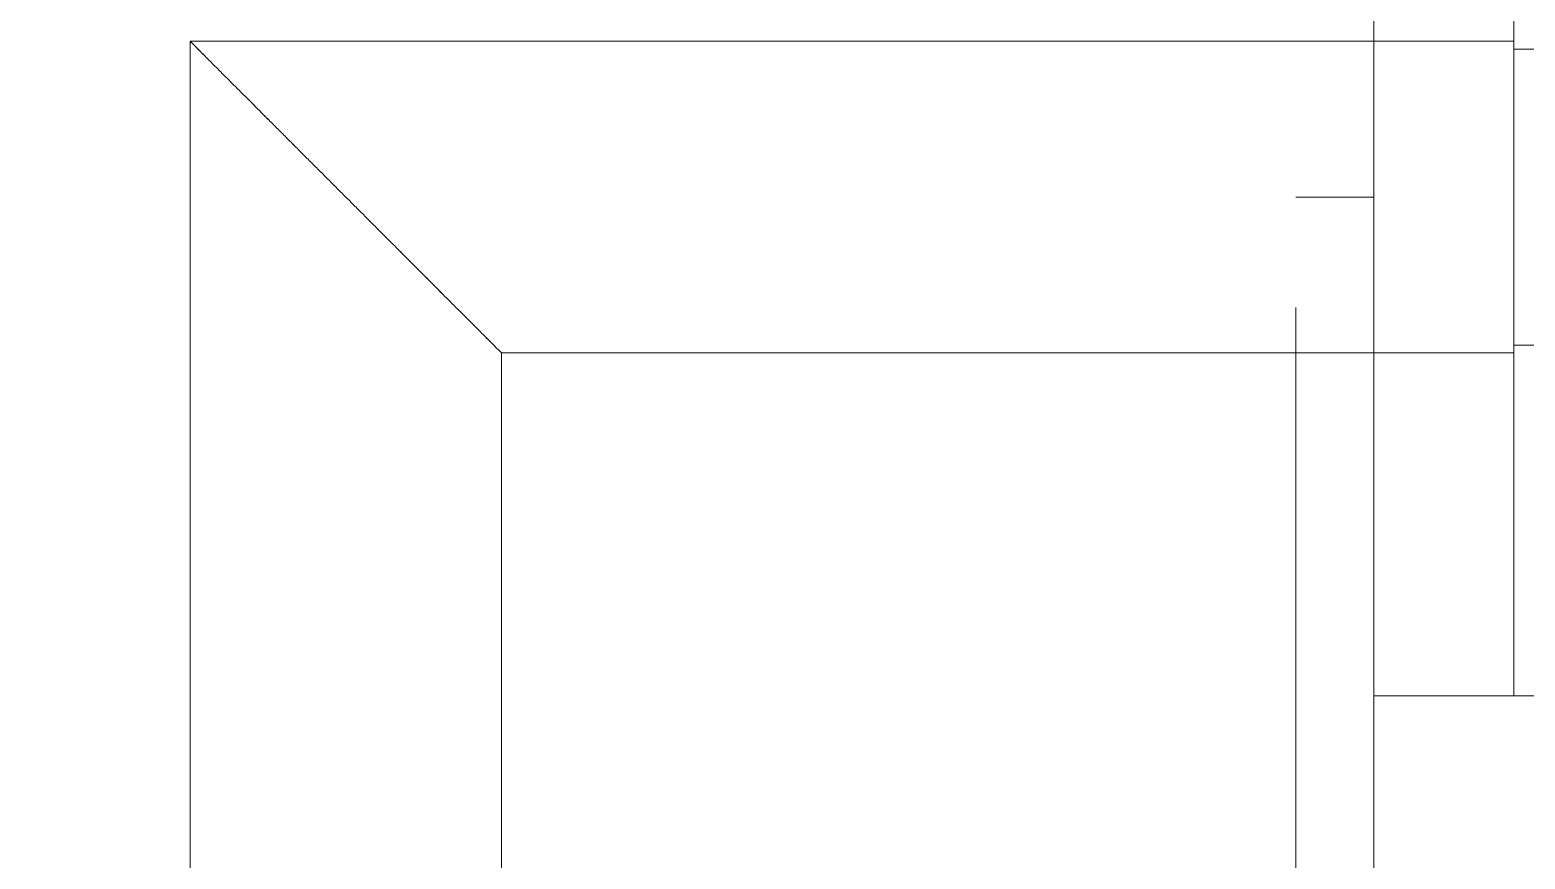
# Model space of a CAD drawing. Header units: millimetres. Extents: x -57519 to 497916, y -349472 to 446842.
# Drawn here: x 336053.4 to 336149.5, y 28667 to 28720.2 of the extents above; entities that cross this region are included whole.
import ezdxf

# ---------------------------------------------------------------- set-up
doc = ezdxf.new("R2010")
doc.units = ezdxf.units.MM
doc.layers.add('A-DETL-GENF', color=92, linetype='Continuous', lineweight=5)
doc.layers.add('Q-CASE', color=31, linetype='Continuous', lineweight=5)

# ---------------------------------------------------------------- blocks, each defined once
blk = doc.blocks.new('DLN_Cat Ladder - 750x750x4500 _WDD_-9656512-SITE COVERAGE')
at = {"layer": 'Q-CASE'}
for p, q in [((-189.3, -699), (-189.3, -710.195)), ((-189.3, -724), (-189.3, -699)), ((-180.3, -699), (-180.3, -711.941)), ((-265.3, -707), (-265.3, -802)), ((-180.3, -707), (-265.3, -707)), ((-265.3, -707), (-265.3, -802)), ((-180.3, -707), (-265.3, -707)), ((-265.3, -707), (-265.3, -802)), ((-180.3, -707), (-265.3, -707)), ((-265.3, -707), (-265.3, -802)), ((-180.3, -707), (-265.3, -707)), ((-265.3, -707), (-265.3, -802)), ((-180.3, -707), (-265.3, -707)), ((-265.3, -707), (-265.3, -802)), ((-180.3, -707), (-265.3, -707)), ((-265.3, -707), (-265.3, -802)), ((-180.3, -707), (-265.3, -707)), ((-265.3, -707), (-265.3, -802)), ((-180.3, -707), (-265.3, -707)), ((-265.3, -707), (-265.3, -802)), ((-180.3, -707), (-265.3, -707)), ((-265.3, -707), (-265.3, -802)), ((-180.3, -707), (-265.3, -707)), ((-180.3, -707.341), (-180.3, -707)), ((-180.3, -707), (-180.3, -707.341)), ((-180.3, -707.341), (-180.3, -707)), ((-180.3, -707), (-180.3, -707.341)), ((-180.3, -707.341), (-180.3, -707)), ((-180.3, -707), (-180.3, -707.341)), ((-180.3, -707.341), (-180.3, -707)), ((-180.3, -707), (-180.3, -707.341)), ((-180.3, -707.341), (-180.3, -707)), ((-180.3, -707), (-180.3, -707.341)), ((-180.3, -707.341), (-180.3, -707)), ((-180.3, -707), (-180.3, -707.341)), ((-180.3, -707.341), (-180.3, -707)), ((-180.3, -707), (-180.3, -707.341)), ((-180.3, -707.341), (-180.3, -707)), ((-180.3, -707), (-180.3, -707.341)), ((-180.3, -707.341), (-180.3, -707)), ((-180.3, -707), (-180.3, -707.341)), ((-180.3, -707.341), (-180.3, -707)), ((-180.3, -707), (-180.3, -727)), ((-180.3, -708.34), (-180.3, -707.341)), ((-180.3, -707.341), (-180.3, -708.34)), ((-180.3, -708.34), (-180.3, -707.341)), ((-180.3, -707.341), (-180.3, -708.34)), ((-180.3, -708.34), (-180.3, -707.341)), ((-180.3, -707.341), (-180.3, -708.34)), ((-180.3, -708.34), (-180.3, -707.341)), ((-180.3, -707.341), (-180.3, -708.34)), ((-180.3, -708.34), (-180.3, -707.341)), ((-180.3, -707.341), (-180.3, -708.34)), ((-180.3, -708.34), (-180.3, -707.341)), ((-180.3, -707.341), (-180.3, -708.34)), ((-180.3, -708.34), (-180.3, -707.341)), ((-180.3, -707.341), (-180.3, -708.34)), ((-180.3, -708.34), (-180.3, -707.341)), ((-180.3, -707.341), (-180.3, -708.34)), ((-180.3, -708.34), (-180.3, -707.341)), ((-180.3, -707.341), (-180.3, -708.34)), ((-180.3, -708.34), (-180.3, -707.341)), ((-180.3, -710.282), (-180.3, -707.5)), ((-180.3, -707.5), (-180.3, -707.824)), ((-180.3, -707.824), (-180.3, -707.5)), ((-180.3, -707.5), (-180.3, -707.824)), ((-180.3, -707.824), (-180.3, -707.5)), ((-180.3, -707.5), (-180.3, -707.824)), ((-180.3, -707.824), (-180.3, -707.5)), ((-180.3, -707.5), (-180.3, -708.773)), ((-180.3, -707.824), (-180.3, -707.5)), ((-180.3, -707.5), (-180.3, -708.773)), ((-180.3, -708.773), (-180.3, -707.5)), ((-180.3, -707.5), (-180.3, -707.824)), ((-180.3, -707.824), (-180.3, -707.5)), ((-180.3, -707.5), (-180.3, -707.824)), ((-180.3, -707.824), (-180.3, -707.5)), ((-180.3, -707.5), (-180.3, -707.824)), ((-180.3, -707.824), (-180.3, -707.5)), ((-180.3, -707.5), (-180.3, -707.824)), ((269.7, -707.5), (-180.3, -707.5)), ((-180.3, -710.282), (-180.3, -707.5)), ((-180.3, -707.5), (-180.3, -708.773)), ((-180.3, -710.282), (-180.3, -707.5)), ((-180.3, -707.5), (-180.3, -707.824)), ((-180.3, -707.824), (-180.3, -708.773)), ((-180.3, -710.282), (-180.3, -707.824)), ((-180.3, -707.824), (-180.3, -708.773)), ((-180.3, -708.773), (-180.3, -707.824)), ((-180.3, -707.824), (-180.3, -708.773)), ((-180.3, -708.773), (-180.3, -707.824)), ((-180.3, -708.773), (-180.3, -707.824)), ((-180.3, -707.824), (-180.3, -710.282)), ((-180.3, -710.282), (-180.3, -707.824)), ((-180.3, -707.824), (-180.3, -708.773)), ((-180.3, -708.773), (-180.3, -707.824)), ((-180.3, -707.824), (-180.3, -710.282)), ((-180.3, -708.773), (-180.3, -707.824)), ((-180.3, -707.824), (-180.3, -708.773)), ((-180.3, -707.824), (-180.3, -708.773)), ((-180.3, -709.929), (-180.3, -708.34)), ((-180.3, -708.34), (-180.3, -709.929)), ((-180.3, -709.929), (-180.3, -708.34)), ((-180.3, -708.34), (-180.3, -709.929)), ((-180.3, -709.929), (-180.3, -708.34)), ((-180.3, -708.34), (-180.3, -709.929)), ((-180.3, -709.929), (-180.3, -708.34)), ((-180.3, -708.34), (-180.3, -709.929)), ((-180.3, -709.929), (-180.3, -708.34)), ((-180.3, -708.34), (-180.3, -709.929)), ((-180.3, -709.929), (-180.3, -708.34)), ((-180.3, -708.34), (-180.3, -709.929)), ((-180.3, -709.929), (-180.3, -708.34)), ((-180.3, -708.34), (-180.3, -709.929)), ((-180.3, -709.929), (-180.3, -708.34)), ((-180.3, -708.34), (-180.3, -709.929)), ((-180.3, -709.929), (-180.3, -708.34)), ((-180.3, -708.34), (-180.3, -709.929)), ((-180.3, -709.929), (-180.3, -708.34)), ((-180.3, -708.773), (-180.3, -710.282)), ((-180.3, -708.773), (-180.3, -710.282)), ((-180.3, -710.282), (-180.3, -708.773)), ((-180.3, -708.773), (-180.3, -710.282)), ((-180.3, -710.282), (-180.3, -708.773)), ((-180.3, -708.773), (-180.3, -710.282)), ((-180.3, -710.282), (-180.3, -708.773)), ((-180.3, -708.773), (-180.3, -710.282)), ((-180.3, -710.282), (-180.3, -708.773)), ((-180.3, -708.773), (-180.3, -710.282)), ((-180.3, -710.282), (-180.3, -708.773)), ((-180.3, -710.282), (-180.3, -708.773)), ((-180.3, -708.773), (-180.3, -710.282)), ((-180.3, -708.773), (-180.3, -710.282)), ((-180.3, -708.773), (-180.3, -710.282)), ((-180.3, -714.412), (-180.3, -709.929)), ((-180.3, -709.929), (-180.3, -714.412)), ((-180.3, -712), (-180.3, -709.929)), ((-180.3, -709.929), (-180.3, -712)), ((-180.3, -719.588), (-180.3, -709.929)), ((-180.3, -709.929), (-180.3, -712)), ((-180.3, -712), (-180.3, -709.929)), ((-180.3, -709.929), (-180.3, -712)), ((-180.3, -717), (-180.3, -709.929)), ((-180.3, -709.929), (-180.3, -712)), ((-180.3, -712), (-180.3, -709.929)), ((-180.3, -709.929), (-180.3, -712)), ((-180.3, -722), (-180.3, -709.929)), ((-180.3, -709.929), (-180.3, -712)), ((-180.3, -714.412), (-180.3, -709.929)), ((-180.3, -709.929), (-180.3, -717)), ((-180.3, -712), (-180.3, -709.929)), ((-180.3, -709.929), (-180.3, -719.588)), ((-180.3, -712), (-180.3, -709.929)), ((-180.3, -712.25), (-180.3, -710.282)), ((-180.3, -710.282), (-180.3, -712.25)), ((-180.3, -717), (-180.3, -710.282)), ((-180.3, -710.282), (-180.3, -714.541)), ((-180.3, -712.25), (-180.3, -710.282)), ((-180.3, -710.282), (-180.3, -712.25)), ((-180.3, -712.25), (-180.3, -710.282)), ((-180.3, -710.282), (-180.3, -723.718)), ((-180.3, -712.25), (-180.3, -710.282)), ((-180.3, -710.282), (-180.3, -712.25)), ((-180.3, -719.459), (-180.3, -710.282)), ((-180.3, -710.282), (-180.3, -712.25)), ((-180.3, -721.75), (-180.3, -710.282)), ((-180.3, -710.282), (-180.3, -712.25)), ((-180.3, -712.25), (-180.3, -710.282)), ((-180.3, -710.282), (-180.3, -719.459)), ((-180.3, -712.25), (-180.3, -710.282)), ((-180.3, -710.282), (-180.3, -714.541)), ((-180.3, -723.718), (-180.3, -710.282)), ((-180.3, -710.282), (-180.3, -712.25)), ((-180.3, -714.541), (-180.3, -710.282)), ((-180.3, -710.282), (-180.3, -723.718)), ((-180.3, -711.941), (-180.3, -724)), ((-180.3, -722), (-180.3, -712)), ((-180.3, -712), (-180.3, -714.412)), ((-180.3, -712), (-180.3, -717)), ((-180.3, -714.412), (-180.3, -712)), ((-180.3, -712), (-180.3, -717)), ((-180.3, -712), (-180.3, -714.412)), ((-180.3, -714.412), (-180.3, -712)), ((-180.3, -712), (-180.3, -717)), ((-180.3, -712), (-180.3, -714.412)), ((-180.3, -714.412), (-180.3, -712)), ((-180.3, -724.071), (-180.3, -712)), ((-180.3, -723.718), (-180.3, -712.25)), ((-180.3, -712.25), (-180.3, -714.541)), ((-180.3, -714.541), (-180.3, -712.25)), ((-180.3, -712.25), (-180.3, -717)), ((-180.3, -721.75), (-180.3, -712.25)), ((-180.3, -714.541), (-180.3, -712.25)), ((-180.3, -712.25), (-180.3, -714.541)), ((-180.3, -712.25), (-180.3, -714.541)), ((-180.3, -712.25), (-180.3, -714.541)), ((-180.3, -714.541), (-180.3, -712.25)), ((-180.3, -714.541), (-180.3, -712.25)), ((-180.3, -712.25), (-180.3, -717)), ((-180.3, -717), (-180.3, -714.412)), ((-180.3, -714.412), (-180.3, -717)), ((-180.3, -714.412), (-180.3, -717)), ((-180.3, -717), (-180.3, -714.412)), ((-180.3, -714.412), (-180.3, -717)), ((-180.3, -724.071), (-180.3, -714.412)), ((-180.3, -714.412), (-180.3, -722)), ((-180.3, -717), (-180.3, -714.412)), ((-180.3, -717), (-180.3, -714.412)), ((-180.3, -714.541), (-180.3, -719.459)), ((-180.3, -714.541), (-180.3, -721.75)), ((-180.3, -719.459), (-180.3, -714.541)), ((-180.3, -717), (-180.3, -714.541)), ((-180.3, -714.541), (-180.3, -723.718)), ((-180.3, -714.541), (-180.3, -717)), ((-180.3, -714.541), (-180.3, -719.459)), ((-180.3, -717), (-180.3, -714.541)), ((-180.3, -717), (-180.3, -714.541)), ((-180.3, -714.541), (-180.3, -717)), ((-180.3, -717), (-180.3, -714.541)), ((-194.3, -717), (-189.3, -717)), ((-189.3, -717), (-194.3, -717)), ((-194.3, -717), (-189.3, -717)), ((-189.3, -717), (-194.3, -717)), ((-180.3, -719.459), (-180.3, -717)), ((-180.3, -717), (-180.3, -721.75)), ((-180.3, -723.718), (-180.3, -717)), ((-180.3, -717), (-180.3, -721.75)), ((-180.3, -723.718), (-180.3, -717)), ((-180.3, -719.459), (-180.3, -717)), ((-180.3, -717), (-180.3, -723.718)), ((-180.3, -717), (-180.3, -719.459)), ((-180.3, -719.459), (-180.3, -717)), ((-180.3, -719.588), (-180.3, -717)), ((-180.3, -717), (-180.3, -719.588)), ((-180.3, -717), (-180.3, -719.588)), ((-180.3, -717), (-180.3, -719.588)), ((-180.3, -719.588), (-180.3, -717)), ((-180.3, -717), (-180.3, -719.588)), ((-180.3, -719.588), (-180.3, -717)), ((-180.3, -717), (-180.3, -719.588)), ((-180.3, -717), (-180.3, -719.588)), ((-180.3, -719.588), (-180.3, -717)), ((-180.3, -717), (-180.3, -722)), ((-180.3, -719.588), (-180.3, -717)), ((-180.3, -719.459), (-180.3, -721.75)), ((-180.3, -721.75), (-180.3, -719.459)), ((-180.3, -721.75), (-180.3, -719.459)), ((-180.3, -723.718), (-180.3, -719.459)), ((-180.3, -719.459), (-180.3, -723.718)), ((-180.3, -719.459), (-180.3, -723.718)), ((-180.3, -721.75), (-180.3, -719.459)), ((-180.3, -719.459), (-180.3, -721.75)), ((-180.3, -721.75), (-180.3, -719.459)), ((-180.3, -722), (-180.3, -719.588)), ((-180.3, -719.588), (-180.3, -722)), ((-180.3, -719.588), (-180.3, -722)), ((-180.3, -722), (-180.3, -719.588)), ((-180.3, -719.588), (-180.3, -722)), ((-180.3, -722), (-180.3, -719.588)), ((-180.3, -719.588), (-180.3, -722)), ((-180.3, -724.071), (-180.3, -719.588)), ((-180.3, -719.588), (-180.3, -722)), ((-180.3, -719.588), (-180.3, -722)), ((-180.3, -722), (-180.3, -719.588)), ((-180.3, -722), (-180.3, -719.588)), ((-180.3, -719.588), (-180.3, -724.071)), ((-180.3, -721.75), (-180.3, -723.718)), ((-180.3, -723.718), (-180.3, -721.75)), ((-180.3, -721.75), (-180.3, -723.718)), ((-180.3, -723.718), (-180.3, -721.75)), ((-180.3, -721.75), (-180.3, -723.718)), ((-180.3, -723.718), (-180.3, -721.75)), ((-180.3, -721.75), (-180.3, -723.718)), ((-180.3, -723.718), (-180.3, -721.75)), ((-180.3, -723.718), (-180.3, -721.75)), ((-180.3, -721.75), (-180.3, -723.718)), ((-180.3, -723.718), (-180.3, -721.75)), ((-180.3, -724.071), (-180.3, -722)), ((-180.3, -722), (-180.3, -724.071)), ((-180.3, -724.071), (-180.3, -722)), ((-180.3, -722), (-180.3, -724.071)), ((-180.3, -724.071), (-180.3, -722)), ((-180.3, -722), (-180.3, -724.071)), ((-180.3, -724.071), (-180.3, -722)), ((-180.3, -722), (-180.3, -724.071)), ((-180.3, -722), (-180.3, -724.071)), ((-180.3, -722), (-180.3, -724.071)), ((-180.3, -724.071), (-180.3, -722)), ((-180.3, -722), (-180.3, -724.071)), ((-180.3, -724.071), (-180.3, -722)), ((-180.3, -722), (-180.3, -724.071)), ((-180.3, -724.071), (-180.3, -722)), ((-180.3, -725.227), (-180.3, -723.718)), ((-180.3, -723.718), (-180.3, -725.227)), ((-180.3, -725.227), (-180.3, -723.718)), ((-180.3, -723.718), (-180.3, -725.227)), ((-180.3, -725.227), (-180.3, -723.718)), ((-180.3, -723.718), (-180.3, -725.227)), ((-180.3, -725.227), (-180.3, -723.718)), ((-180.3, -723.718), (-180.3, -726.5)), ((-180.3, -725.227), (-180.3, -723.718)), ((-180.3, -723.718), (-180.3, -725.227)), ((-180.3, -726.5), (-180.3, -723.718)), ((-180.3, -723.718), (-180.3, -726.5)), ((-180.3, -726.5), (-180.3, -723.718)), ((-180.3, -723.718), (-180.3, -725.227)), ((-180.3, -725.227), (-180.3, -723.718)), ((-180.3, -723.718), (-180.3, -725.227)), ((-180.3, -725.227), (-180.3, -723.718)), ((-180.3, -723.718), (-180.3, -725.227)), ((-180.3, -726.5), (-180.3, -723.718)), ((-180.3, -723.718), (-180.3, -725.227)), ((-180.3, -726.176), (-180.3, -723.718)), ((-180.3, -723.718), (-180.3, -725.227)), ((-194.3, -767), (-194.3, -724.071)), ((-194.3, -724.071), (-194.3, -767)), ((-194.3, -767), (-194.3, -724.071)), ((-194.3, -724.071), (-194.3, -767)), ((-189.3, -742.294), (-189.3, -724)), ((-189.3, -724.071), (-189.3, -767)), ((-189.3, -724.071), (-189.3, -767)), ((-189.3, -724.071), (-189.3, -767)), ((-189.3, -724.071), (-189.3, -767)), ((-189.3, -724.078), (-189.3, -742.294)), ((-180.3, -724), (-180.3, -742.294)), ((-180.3, -725.66), (-180.3, -724.071)), ((-180.3, -724.071), (-180.3, -725.66)), ((-180.3, -725.66), (-180.3, -724.071)), ((-180.3, -724.071), (-180.3, -725.66)), ((-180.3, -725.66), (-180.3, -724.071)), ((-180.3, -724.071), (-180.3, -725.66)), ((-180.3, -725.66), (-180.3, -724.071)), ((-180.3, -724.071), (-180.3, -725.66)), ((-180.3, -725.66), (-180.3, -724.071)), ((-180.3, -724.071), (-180.3, -725.66)), ((-180.3, -725.66), (-180.3, -724.071)), ((-180.3, -724.071), (-180.3, -725.66)), ((-180.3, -725.66), (-180.3, -724.071)), ((-180.3, -724.071), (-180.3, -725.66)), ((-180.3, -725.66), (-180.3, -724.071)), ((-180.3, -724.071), (-180.3, -725.66)), ((-180.3, -725.66), (-180.3, -724.071)), ((-180.3, -724.071), (-180.3, -725.66)), ((-180.3, -725.66), (-180.3, -724.071)), ((-180.3, -726.5), (-180.3, -725.227)), ((-180.3, -725.227), (-180.3, -726.5)), ((-180.3, -726.176), (-180.3, -725.227)), ((-180.3, -725.227), (-180.3, -726.176)), ((-180.3, -726.176), (-180.3, -725.227)), ((-180.3, -725.227), (-180.3, -726.5)), ((-180.3, -726.176), (-180.3, -725.227)), ((-180.3, -726.176), (-180.3, -725.227)), ((-180.3, -725.227), (-180.3, -726.5)), ((-180.3, -725.227), (-180.3, -726.176)), ((-180.3, -726.176), (-180.3, -725.227)), ((-180.3, -725.227), (-180.3, -726.5)), ((-180.3, -726.176), (-180.3, -725.227)), ((-180.3, -725.227), (-180.3, -726.176)), ((-180.3, -725.227), (-180.3, -726.5)), ((-180.3, -725.227), (-180.3, -726.5)), ((-180.3, -725.227), (-180.3, -749)), ((-180.3, -725.227), (-180.3, -749)), ((-180.3, -749), (-180.3, -725.227)), ((-180.3, -725.331), (-180.3, -734.355)), ((-180.3, -742.294), (-180.3, -725.331)), ((-180.3, -726.659), (-180.3, -725.66)), ((-180.3, -725.66), (-180.3, -726.659)), ((-180.3, -726.659), (-180.3, -725.66)), ((-180.3, -725.66), (-180.3, -726.659)), ((-180.3, -726.659), (-180.3, -725.66)), ((-180.3, -725.66), (-180.3, -726.659)), ((-180.3, -726.659), (-180.3, -725.66)), ((-180.3, -725.66), (-180.3, -726.659)), ((-180.3, -726.659), (-180.3, -725.66)), ((-180.3, -725.66), (-180.3, -726.659)), ((-180.3, -726.659), (-180.3, -725.66)), ((-180.3, -725.66), (-180.3, -726.659)), ((-180.3, -726.659), (-180.3, -725.66)), ((-180.3, -725.66), (-180.3, -726.659)), ((-180.3, -726.659), (-180.3, -725.66)), ((-180.3, -725.66), (-180.3, -726.659)), ((-180.3, -726.659), (-180.3, -725.66)), ((-180.3, -725.66), (-180.3, -726.659)), ((-180.3, -726.659), (-180.3, -725.66)), ((-180.3, -726.5), (-180.3, -726.176)), ((-180.3, -726.176), (-180.3, -726.5)), ((-180.3, -726.5), (-180.3, -726.176)), ((-180.3, -726.5), (-180.3, -726.176)), ((-180.3, -726.5), (-180.3, -726.176)), ((-180.3, -726.176), (-180.3, -726.5)), ((-180.3, -726.5), (-180.3, -726.176)), ((-180.3, -726.5), (-180.3, -726.176)), ((-180.3, -726.176), (-180.3, -726.5)), ((-180.3, -726.5), (-180.3, -726.176)), ((-180.3, -726.5), (269.7, -726.5)), ((-180.3, -727), (-180.3, -726.659)), ((-180.3, -726.659), (-180.3, -727)), ((-180.3, -727), (-180.3, -726.659)), ((-180.3, -726.659), (-180.3, -727)), ((-180.3, -727), (-180.3, -726.659)), ((-180.3, -726.659), (-180.3, -727)), ((-180.3, -727), (-180.3, -726.659)), ((-180.3, -726.659), (-180.3, -727)), ((-180.3, -727), (-180.3, -726.659)), ((-180.3, -726.659), (-180.3, -727)), ((-180.3, -727), (-180.3, -726.659)), ((-180.3, -726.659), (-180.3, -727)), ((-180.3, -727), (-180.3, -726.659)), ((-180.3, -726.659), (-180.3, -727)), ((-180.3, -727), (-180.3, -726.659)), ((-180.3, -726.659), (-180.3, -727)), ((-180.3, -727), (-180.3, -726.659)), ((-180.3, -726.659), (-180.3, -727)), ((-180.3, -727), (-180.3, -726.659)), ((-245.3, -802), (-245.3, -727)), ((-245.3, -727), (-180.3, -727)), ((-245.3, -802), (-245.3, -727)), ((-245.3, -727), (-180.3, -727)), ((-245.3, -802), (-245.3, -727)), ((-245.3, -727), (-180.3, -727)), ((-245.3, -802), (-245.3, -727)), ((-245.3, -727), (-180.3, -727)), ((-245.3, -802), (-245.3, -727)), ((-245.3, -727), (-180.3, -727)), ((-245.3, -802), (-245.3, -727)), ((-245.3, -727), (-180.3, -727)), ((-245.3, -802), (-245.3, -727)), ((-245.3, -727), (-180.3, -727)), ((-245.3, -802), (-245.3, -727)), ((-245.3, -727), (-180.3, -727)), ((-245.3, -802), (-245.3, -727)), ((-245.3, -727), (-180.3, -727)), ((-245.3, -802), (-245.3, -727)), ((-245.3, -727), (-180.3, -727)), ((-180.3, -734.355), (-180.3, -742.294)), ((-189.3, -742.301), (-189.3, -747.296)), ((-189.3, -747.296), (-189.3, -742.301)), ((-180.3, -742.301), (-180.3, -747.296)), ((-180.3, -742.301), (-180.3, -747.296)), ((-180.3, -747.296), (-180.3, -742.301)), ((-189.3, -747.296), (-189.3, -749)), ((-189.3, -749), (-189.3, -747.296)), ((-180.3, -747.296), (-180.3, -749)), ((-180.3, -747.296), (-180.3, -749)), ((-180.3, -749), (-180.3, -747.296)), ((-189.3, -749), (-180.3, -749)), ((-180.3, -749), (-171.3, -749)), ((-180.3, -749), (-171.3, -749)), ((-171.3, -749), (-180.3, -749))]:
    blk.add_line(p, q, dxfattribs=at)
for points, knots in [([(-263.96, -708.34), (-264.178, -708.122), (-264.565, -707.737), (-265.127, -707.171), (-265.3, -707.004), (-265.3, -707)], [0.8333333, 0.8333333, 0.8333333, 0.8333333, 0.875, 0.9166667, 1, 1, 1, 1]), ([(-263.96, -708.34), (-264.178, -708.122), (-264.565, -707.737), (-265.127, -707.171), (-265.3, -707.004), (-265.3, -707)], [0.8333333, 0.8333333, 0.8333333, 0.8333333, 0.875, 0.9166667, 1, 1, 1, 1]), ([(-265.3, -707), (-265.3, -707.004), (-265.127, -707.171), (-264.565, -707.737), (-264.178, -708.122), (-263.96, -708.34)], [0, 0, 0, 0, 0.0833333, 0.125, 0.1666667, 0.1666667, 0.1666667, 0.1666667]), ([(-263.96, -708.34), (-264.178, -708.122), (-264.565, -707.737), (-265.127, -707.171), (-265.3, -707.004), (-265.3, -707)], [0.8333333, 0.8333333, 0.8333333, 0.8333333, 0.875, 0.9166667, 1, 1, 1, 1]), ([(-265.3, -707), (-265.3, -707.004), (-265.127, -707.171), (-264.565, -707.737), (-264.178, -708.122), (-263.96, -708.34)], [0, 0, 0, 0, 0.0833333, 0.125, 0.1666667, 0.1666667, 0.1666667, 0.1666667]), ([(-263.96, -708.34), (-264.178, -708.122), (-264.565, -707.737), (-265.127, -707.171), (-265.3, -707.004), (-265.3, -707)], [0.8333333, 0.8333333, 0.8333333, 0.8333333, 0.875, 0.9166667, 1, 1, 1, 1]), ([(-265.3, -707), (-265.3, -707.004), (-265.127, -707.171), (-264.565, -707.737), (-264.178, -708.122), (-263.96, -708.34)], [0, 0, 0, 0, 0.0833333, 0.125, 0.1666667, 0.1666667, 0.1666667, 0.1666667]), ([(-263.96, -708.34), (-264.178, -708.122), (-264.565, -707.737), (-265.127, -707.171), (-265.3, -707.004), (-265.3, -707)], [0.8333333, 0.8333333, 0.8333333, 0.8333333, 0.875, 0.9166667, 1, 1, 1, 1]), ([(-265.3, -707), (-265.3, -707.004), (-265.127, -707.171), (-264.565, -707.737), (-264.178, -708.122), (-263.96, -708.34)], [0, 0, 0, 0, 0.0833333, 0.125, 0.1666667, 0.1666667, 0.1666667, 0.1666667]), ([(-263.96, -708.34), (-264.178, -708.122), (-264.565, -707.737), (-265.127, -707.171), (-265.3, -707.004), (-265.3, -707)], [0.8333333, 0.8333333, 0.8333333, 0.8333333, 0.875, 0.9166667, 1, 1, 1, 1]), ([(-265.3, -707), (-265.3, -707.004), (-265.127, -707.171), (-264.565, -707.737), (-264.178, -708.122), (-263.96, -708.34)], [0, 0, 0, 0, 0.0833333, 0.125, 0.1666667, 0.1666667, 0.1666667, 0.1666667]), ([(-263.96, -708.34), (-264.178, -708.122), (-264.565, -707.737), (-265.127, -707.171), (-265.3, -707.004), (-265.3, -707)], [0.8333333, 0.8333333, 0.8333333, 0.8333333, 0.875, 0.9166667, 1, 1, 1, 1]), ([(-265.3, -707), (-265.3, -707.004), (-265.127, -707.171), (-264.565, -707.737), (-264.178, -708.122), (-263.96, -708.34)], [0, 0, 0, 0, 0.0833333, 0.125, 0.1666667, 0.1666667, 0.1666667, 0.1666667]), ([(-263.96, -708.34), (-264.178, -708.122), (-264.565, -707.737), (-265.127, -707.171), (-265.3, -707.004), (-265.3, -707)], [0.8333333, 0.8333333, 0.8333333, 0.8333333, 0.875, 0.9166667, 1, 1, 1, 1]), ([(-265.3, -707), (-265.3, -707.004), (-265.127, -707.171), (-264.565, -707.737), (-264.178, -708.122), (-263.96, -708.34)], [0, 0, 0, 0, 0.0833333, 0.125, 0.1666667, 0.1666667, 0.1666667, 0.1666667]), ([(-245.3, -727), (-245.3, -726.996), (-245.472, -726.829), (-246.034, -726.263), (-246.615, -725.685), (-247.222, -725.078), (-247.776, -724.52), (-248.373, -723.929), (-249.195, -723.104), (-250.104, -722.194), (-250.874, -721.43), (-251.47, -720.829), (-252.083, -720.213), (-252.71, -719.59), (-253.347, -718.956), (-253.993, -718.306), (-254.645, -717.65), (-255.3, -717), (-255.954, -716.35), (-256.606, -715.694), (-257.252, -715.044), (-257.89, -714.41), (-258.516, -713.788), (-259.129, -713.171), (-259.726, -712.57), (-260.303, -711.996), (-260.859, -711.444), (-261.569, -710.73), (-262.227, -710.071), (-262.823, -709.48), (-263.377, -708.922), (-263.985, -708.315), (-264.565, -707.737), (-265.127, -707.171), (-265.3, -707.004), (-265.3, -707)], [0, 0, 0, 0, 0.083333, 0.125, 0.166667, 0.208333, 0.229167, 0.25, 0.291667, 0.333333, 0.354167, 0.375, 0.395833, 0.416667, 0.4375, 0.458333, 0.479167, 0.5, 0.520833, 0.541667, 0.5625, 0.583333, 0.604167, 0.625, 0.645833, 0.666667, 0.6875, 0.708333, 0.75, 0.770833, 0.791667, 0.833333, 0.875, 0.916667, 1, 1, 1, 1]), ([(-265.3, -707), (-265.3, -707.004), (-265.127, -707.171), (-264.565, -707.737), (-264.178, -708.122), (-263.96, -708.34)], [0, 0, 0, 0, 0.0833333, 0.125, 0.1666667, 0.1666667, 0.1666667, 0.1666667]), ([(-262.371, -709.929), (-262.525, -709.775), (-262.824, -709.48), (-263.377, -708.923), (-263.745, -708.555), (-263.96, -708.34)], [0.75, 0.75, 0.75, 0.75, 0.77083333, 0.79166667, 0.83333333, 0.83333333, 0.83333333, 0.83333333]), ([(-263.96, -708.34), (-263.742, -708.558), (-263.377, -708.922), (-262.823, -709.48), (-262.525, -709.775), (-262.371, -709.929)], [0.16666667, 0.16666667, 0.16666667, 0.16666667, 0.20833333, 0.22916667, 0.25, 0.25, 0.25, 0.25]), ([(-262.371, -709.929), (-262.525, -709.775), (-262.824, -709.48), (-263.377, -708.923), (-263.745, -708.555), (-263.96, -708.34)], [0.75, 0.75, 0.75, 0.75, 0.77083333, 0.79166667, 0.83333333, 0.83333333, 0.83333333, 0.83333333]), ([(-263.96, -708.34), (-263.742, -708.558), (-263.377, -708.922), (-262.823, -709.48), (-262.525, -709.775), (-262.371, -709.929)], [0.16666667, 0.16666667, 0.16666667, 0.16666667, 0.20833333, 0.22916667, 0.25, 0.25, 0.25, 0.25]), ([(-262.371, -709.929), (-262.525, -709.775), (-262.824, -709.48), (-263.377, -708.923), (-263.745, -708.555), (-263.96, -708.34)], [0.75, 0.75, 0.75, 0.75, 0.77083333, 0.79166667, 0.83333333, 0.83333333, 0.83333333, 0.83333333]), ([(-263.96, -708.34), (-263.742, -708.558), (-263.377, -708.922), (-262.823, -709.48), (-262.525, -709.775), (-262.371, -709.929)], [0.16666667, 0.16666667, 0.16666667, 0.16666667, 0.20833333, 0.22916667, 0.25, 0.25, 0.25, 0.25]), ([(-262.371, -709.929), (-262.525, -709.775), (-262.824, -709.48), (-263.377, -708.923), (-263.745, -708.555), (-263.96, -708.34)], [0.75, 0.75, 0.75, 0.75, 0.77083333, 0.79166667, 0.83333333, 0.83333333, 0.83333333, 0.83333333]), ([(-263.96, -708.34), (-263.742, -708.558), (-263.377, -708.922), (-262.823, -709.48), (-262.525, -709.775), (-262.371, -709.929)], [0.16666667, 0.16666667, 0.16666667, 0.16666667, 0.20833333, 0.22916667, 0.25, 0.25, 0.25, 0.25]), ([(-262.371, -709.929), (-262.525, -709.775), (-262.824, -709.48), (-263.377, -708.923), (-263.745, -708.555), (-263.96, -708.34)], [0.75, 0.75, 0.75, 0.75, 0.77083333, 0.79166667, 0.83333333, 0.83333333, 0.83333333, 0.83333333]), ([(-263.96, -708.34), (-263.742, -708.558), (-263.377, -708.922), (-262.823, -709.48), (-262.525, -709.775), (-262.371, -709.929)], [0.16666667, 0.16666667, 0.16666667, 0.16666667, 0.20833333, 0.22916667, 0.25, 0.25, 0.25, 0.25]), ([(-262.371, -709.929), (-262.525, -709.775), (-262.824, -709.48), (-263.377, -708.923), (-263.745, -708.555), (-263.96, -708.34)], [0.75, 0.75, 0.75, 0.75, 0.77083333, 0.79166667, 0.83333333, 0.83333333, 0.83333333, 0.83333333]), ([(-263.96, -708.34), (-263.742, -708.558), (-263.377, -708.922), (-262.823, -709.48), (-262.525, -709.775), (-262.371, -709.929)], [0.16666667, 0.16666667, 0.16666667, 0.16666667, 0.20833333, 0.22916667, 0.25, 0.25, 0.25, 0.25]), ([(-262.371, -709.929), (-262.525, -709.775), (-262.824, -709.48), (-263.377, -708.923), (-263.745, -708.555), (-263.96, -708.34)], [0.75, 0.75, 0.75, 0.75, 0.77083333, 0.79166667, 0.83333333, 0.83333333, 0.83333333, 0.83333333]), ([(-263.96, -708.34), (-263.742, -708.558), (-263.377, -708.922), (-262.823, -709.48), (-262.525, -709.775), (-262.371, -709.929)], [0.16666667, 0.16666667, 0.16666667, 0.16666667, 0.20833333, 0.22916667, 0.25, 0.25, 0.25, 0.25]), ([(-262.371, -709.929), (-262.525, -709.775), (-262.824, -709.48), (-263.377, -708.923), (-263.745, -708.555), (-263.96, -708.34)], [0.75, 0.75, 0.75, 0.75, 0.77083333, 0.79166667, 0.83333333, 0.83333333, 0.83333333, 0.83333333]), ([(-263.96, -708.34), (-263.742, -708.558), (-263.377, -708.922), (-262.823, -709.48), (-262.525, -709.775), (-262.371, -709.929)], [0.16666667, 0.16666667, 0.16666667, 0.16666667, 0.20833333, 0.22916667, 0.25, 0.25, 0.25, 0.25]), ([(-262.371, -709.929), (-262.525, -709.775), (-262.824, -709.48), (-263.377, -708.923), (-263.745, -708.555), (-263.96, -708.34)], [0.75, 0.75, 0.75, 0.75, 0.77083333, 0.79166667, 0.83333333, 0.83333333, 0.83333333, 0.83333333]), ([(-263.96, -708.34), (-263.742, -708.558), (-263.377, -708.922), (-262.823, -709.48), (-262.525, -709.775), (-262.371, -709.929)], [0.16666667, 0.16666667, 0.16666667, 0.16666667, 0.20833333, 0.22916667, 0.25, 0.25, 0.25, 0.25]), ([(-263.96, -708.34), (-263.742, -708.558), (-263.377, -708.922), (-262.823, -709.48), (-262.525, -709.775), (-262.371, -709.929)], [0.16666667, 0.16666667, 0.16666667, 0.16666667, 0.20833333, 0.22916667, 0.25, 0.25, 0.25, 0.25]), ([(-260.3, -712), (-260.489, -711.812), (-260.859, -711.444), (-261.569, -710.73), (-262.062, -710.236), (-262.371, -709.929)], [0.66666667, 0.66666667, 0.66666667, 0.66666667, 0.6875, 0.70833333, 0.75, 0.75, 0.75, 0.75]), ([(-260.3, -712), (-260.489, -711.812), (-260.859, -711.444), (-261.569, -710.73), (-262.062, -710.236), (-262.371, -709.929)], [0.66666667, 0.66666667, 0.66666667, 0.66666667, 0.6875, 0.70833333, 0.75, 0.75, 0.75, 0.75]), ([(-260.3, -712), (-260.489, -711.812), (-260.859, -711.444), (-261.569, -710.73), (-262.062, -710.236), (-262.371, -709.929)], [0.66666667, 0.66666667, 0.66666667, 0.66666667, 0.6875, 0.70833333, 0.75, 0.75, 0.75, 0.75]), ([(-260.3, -712), (-260.489, -711.812), (-260.859, -711.444), (-261.569, -710.73), (-262.062, -710.236), (-262.371, -709.929)], [0.66666667, 0.66666667, 0.66666667, 0.66666667, 0.6875, 0.70833333, 0.75, 0.75, 0.75, 0.75]), ([(-262.371, -709.929), (-262.062, -710.236), (-261.405, -710.896), (-260.496, -711.806), (-259.726, -712.57), (-259.129, -713.171), (-258.516, -713.787), (-258.099, -714.202), (-257.888, -714.412)], [0.25, 0.25, 0.25, 0.25, 0.2916667, 0.3333333, 0.3541667, 0.375, 0.3958333, 0.4166667, 0.4166667, 0.4166667, 0.4166667]), ([(-248.229, -724.071), (-248.537, -723.764), (-249.195, -723.104), (-250.104, -722.194), (-250.874, -721.43), (-251.47, -720.829), (-252.083, -720.213), (-252.71, -719.59), (-253.347, -718.956), (-253.993, -718.306), (-254.645, -717.65), (-255.3, -717), (-255.954, -716.35), (-256.606, -715.694), (-257.252, -715.044), (-257.89, -714.41), (-258.516, -713.788), (-259.129, -713.171), (-259.726, -712.57), (-260.303, -711.996), (-260.859, -711.444), (-261.569, -710.73), (-262.062, -710.236), (-262.371, -709.929)], [0.25, 0.25, 0.25, 0.25, 0.2916667, 0.3333333, 0.3541667, 0.375, 0.3958333, 0.4166667, 0.4375, 0.4583333, 0.4791667, 0.5, 0.5208333, 0.5416667, 0.5625, 0.5833333, 0.6041667, 0.625, 0.6458333, 0.6666667, 0.6875, 0.7083333, 0.75, 0.75, 0.75, 0.75]), ([(-262.371, -709.929), (-262.062, -710.236), (-261.405, -710.896), (-260.496, -711.806), (-259.726, -712.57), (-259.129, -713.171), (-258.516, -713.787), (-258.099, -714.202), (-257.888, -714.412)], [0.25, 0.25, 0.25, 0.25, 0.2916667, 0.3333333, 0.3541667, 0.375, 0.3958333, 0.4166667, 0.4166667, 0.4166667, 0.4166667]), ([(-260.3, -712), (-260.489, -711.812), (-260.859, -711.444), (-261.569, -710.73), (-262.062, -710.236), (-262.371, -709.929)], [0.66666667, 0.66666667, 0.66666667, 0.66666667, 0.6875, 0.70833333, 0.75, 0.75, 0.75, 0.75]), ([(-257.888, -714.412), (-258.099, -714.202), (-258.516, -713.788), (-259.129, -713.171), (-259.726, -712.57), (-260.303, -711.996), (-260.859, -711.444), (-261.569, -710.73), (-262.062, -710.236), (-262.371, -709.929)], [0.5833333, 0.5833333, 0.5833333, 0.5833333, 0.6041667, 0.625, 0.6458333, 0.6666667, 0.6875, 0.7083333, 0.75, 0.75, 0.75, 0.75]), ([(-262.371, -709.929), (-262.062, -710.236), (-261.405, -710.896), (-260.496, -711.806), (-259.726, -712.57), (-259.129, -713.171), (-258.516, -713.787), (-258.099, -714.202), (-257.888, -714.412)], [0.25, 0.25, 0.25, 0.25, 0.2916667, 0.3333333, 0.3541667, 0.375, 0.3958333, 0.4166667, 0.4166667, 0.4166667, 0.4166667]), ([(-255.3, -717), (-255.518, -716.783), (-255.954, -716.35), (-256.606, -715.694), (-257.252, -715.044), (-257.89, -714.41), (-258.516, -713.788), (-259.129, -713.171), (-259.726, -712.57), (-260.303, -711.996), (-260.859, -711.444), (-261.569, -710.73), (-262.062, -710.236), (-262.371, -709.929)], [0.5, 0.5, 0.5, 0.5, 0.5208333, 0.5416667, 0.5625, 0.5833333, 0.6041667, 0.625, 0.6458333, 0.6666667, 0.6875, 0.7083333, 0.75, 0.75, 0.75, 0.75]), ([(-260.3, -712), (-260.489, -711.812), (-260.859, -711.444), (-261.569, -710.73), (-262.062, -710.236), (-262.371, -709.929)], [0.66666667, 0.66666667, 0.66666667, 0.66666667, 0.6875, 0.70833333, 0.75, 0.75, 0.75, 0.75]), ([(-262.371, -709.929), (-262.062, -710.236), (-261.405, -710.896), (-260.496, -711.806), (-259.726, -712.57), (-259.129, -713.171), (-258.516, -713.787), (-258.099, -714.202), (-257.888, -714.412)], [0.25, 0.25, 0.25, 0.25, 0.2916667, 0.3333333, 0.3541667, 0.375, 0.3958333, 0.4166667, 0.4166667, 0.4166667, 0.4166667]), ([(-255.3, -717), (-255.082, -717.217), (-254.645, -717.65), (-253.993, -718.306), (-253.347, -718.956), (-252.71, -719.59), (-252.083, -720.212), (-251.47, -720.829), (-250.874, -721.43), (-250.296, -722.004), (-249.74, -722.556), (-249.03, -723.27), (-248.537, -723.764), (-248.229, -724.071)], [0.5, 0.5, 0.5, 0.5, 0.5208333, 0.5416667, 0.5625, 0.5833333, 0.6041667, 0.625, 0.6458333, 0.6666667, 0.6875, 0.7083333, 0.75, 0.75, 0.75, 0.75]), ([(-248.229, -724.071), (-248.537, -723.764), (-249.195, -723.104), (-250.104, -722.194), (-250.874, -721.43), (-251.47, -720.829), (-252.083, -720.213), (-252.501, -719.798), (-252.711, -719.588)], [0.25, 0.25, 0.25, 0.25, 0.2916667, 0.3333333, 0.3541667, 0.375, 0.3958333, 0.4166667, 0.4166667, 0.4166667, 0.4166667]), ([(-252.711, -719.588), (-252.501, -719.798), (-252.083, -720.212), (-251.47, -720.829), (-250.874, -721.43), (-250.296, -722.004), (-249.74, -722.556), (-249.03, -723.27), (-248.537, -723.764), (-248.229, -724.071)], [0.5833333, 0.5833333, 0.5833333, 0.5833333, 0.6041667, 0.625, 0.6458333, 0.6666667, 0.6875, 0.7083333, 0.75, 0.75, 0.75, 0.75]), ([(-248.229, -724.071), (-248.537, -723.764), (-249.195, -723.104), (-250.104, -722.194), (-250.874, -721.43), (-251.47, -720.829), (-252.083, -720.213), (-252.501, -719.798), (-252.711, -719.588)], [0.25, 0.25, 0.25, 0.25, 0.2916667, 0.3333333, 0.3541667, 0.375, 0.3958333, 0.4166667, 0.4166667, 0.4166667, 0.4166667]), ([(-248.229, -724.071), (-248.537, -723.764), (-249.195, -723.104), (-250.104, -722.194), (-250.874, -721.43), (-251.47, -720.829), (-252.083, -720.213), (-252.501, -719.798), (-252.711, -719.588)], [0.25, 0.25, 0.25, 0.25, 0.2916667, 0.3333333, 0.3541667, 0.375, 0.3958333, 0.4166667, 0.4166667, 0.4166667, 0.4166667]), ([(-248.229, -724.071), (-248.537, -723.764), (-249.195, -723.104), (-250.104, -722.194), (-250.874, -721.43), (-251.47, -720.829), (-252.083, -720.213), (-252.501, -719.798), (-252.711, -719.588)], [0.25, 0.25, 0.25, 0.25, 0.2916667, 0.3333333, 0.3541667, 0.375, 0.3958333, 0.4166667, 0.4166667, 0.4166667, 0.4166667]), ([(-248.229, -724.071), (-248.537, -723.764), (-249.195, -723.104), (-250.104, -722.194), (-250.874, -721.43), (-251.47, -720.829), (-252.083, -720.213), (-252.501, -719.798), (-252.711, -719.588)], [0.25, 0.25, 0.25, 0.25, 0.2916667, 0.3333333, 0.3541667, 0.375, 0.3958333, 0.4166667, 0.4166667, 0.4166667, 0.4166667]), ([(-250.3, -722), (-250.111, -722.188), (-249.74, -722.556), (-249.03, -723.27), (-248.537, -723.764), (-248.229, -724.071)], [0.66666667, 0.66666667, 0.66666667, 0.66666667, 0.6875, 0.70833333, 0.75, 0.75, 0.75, 0.75]), ([(-250.3, -722), (-250.111, -722.188), (-249.74, -722.556), (-249.03, -723.27), (-248.537, -723.764), (-248.229, -724.071)], [0.66666667, 0.66666667, 0.66666667, 0.66666667, 0.6875, 0.70833333, 0.75, 0.75, 0.75, 0.75]), ([(-250.3, -722), (-250.111, -722.188), (-249.74, -722.556), (-249.03, -723.27), (-248.537, -723.764), (-248.229, -724.071)], [0.66666667, 0.66666667, 0.66666667, 0.66666667, 0.6875, 0.70833333, 0.75, 0.75, 0.75, 0.75]), ([(-250.3, -722), (-250.111, -722.188), (-249.74, -722.556), (-249.03, -723.27), (-248.537, -723.764), (-248.229, -724.071)], [0.66666667, 0.66666667, 0.66666667, 0.66666667, 0.6875, 0.70833333, 0.75, 0.75, 0.75, 0.75]), ([(-250.3, -722), (-250.111, -722.188), (-249.74, -722.556), (-249.03, -723.27), (-248.537, -723.764), (-248.229, -724.071)], [0.66666667, 0.66666667, 0.66666667, 0.66666667, 0.6875, 0.70833333, 0.75, 0.75, 0.75, 0.75]), ([(-250.3, -722), (-250.111, -722.188), (-249.74, -722.556), (-249.03, -723.27), (-248.537, -723.764), (-248.229, -724.071)], [0.66666667, 0.66666667, 0.66666667, 0.66666667, 0.6875, 0.70833333, 0.75, 0.75, 0.75, 0.75]), ([(-250.3, -722), (-250.111, -722.188), (-249.74, -722.556), (-249.03, -723.27), (-248.537, -723.764), (-248.229, -724.071)], [0.66666667, 0.66666667, 0.66666667, 0.66666667, 0.6875, 0.70833333, 0.75, 0.75, 0.75, 0.75]), ([(-250.3, -722), (-250.111, -722.188), (-249.74, -722.556), (-249.03, -723.27), (-248.537, -723.764), (-248.229, -724.071)], [0.66666667, 0.66666667, 0.66666667, 0.66666667, 0.6875, 0.70833333, 0.75, 0.75, 0.75, 0.75]), ([(-246.639, -725.66), (-246.858, -725.442), (-247.222, -725.078), (-247.776, -724.52), (-248.074, -724.225), (-248.229, -724.071)], [0.16666667, 0.16666667, 0.16666667, 0.16666667, 0.20833333, 0.22916667, 0.25, 0.25, 0.25, 0.25]), ([(-248.229, -724.071), (-248.074, -724.225), (-247.776, -724.52), (-247.223, -725.077), (-246.855, -725.445), (-246.639, -725.66)], [0.75, 0.75, 0.75, 0.75, 0.77083333, 0.79166667, 0.83333333, 0.83333333, 0.83333333, 0.83333333]), ([(-246.639, -725.66), (-246.858, -725.442), (-247.222, -725.078), (-247.776, -724.52), (-248.074, -724.225), (-248.229, -724.071)], [0.16666667, 0.16666667, 0.16666667, 0.16666667, 0.20833333, 0.22916667, 0.25, 0.25, 0.25, 0.25]), ([(-248.229, -724.071), (-248.074, -724.225), (-247.776, -724.52), (-247.222, -725.078), (-246.612, -725.688), (-246.044, -726.254), (-245.733, -726.567), (-245.64, -726.659)], [0.75, 0.75, 0.75, 0.75, 0.7708333, 0.7916667, 0.8333333, 0.875, 0.9166667, 0.9166667, 0.9166667, 0.9166667]), ([(-245.3, -727), (-245.3, -726.996), (-245.472, -726.829), (-246.034, -726.263), (-246.615, -725.685), (-247.222, -725.078), (-247.776, -724.52), (-248.074, -724.225), (-248.229, -724.071)], [0, 0, 0, 0, 0.0833333, 0.125, 0.1666667, 0.2083333, 0.2291667, 0.25, 0.25, 0.25, 0.25]), ([(-248.229, -724.071), (-248.074, -724.225), (-247.776, -724.52), (-247.223, -725.077), (-246.855, -725.445), (-246.639, -725.66)], [0.75, 0.75, 0.75, 0.75, 0.77083333, 0.79166667, 0.83333333, 0.83333333, 0.83333333, 0.83333333]), ([(-245.3, -727), (-245.3, -726.996), (-245.472, -726.829), (-246.034, -726.263), (-246.615, -725.685), (-247.222, -725.078), (-247.776, -724.52), (-248.074, -724.225), (-248.229, -724.071)], [0, 0, 0, 0, 0.0833333, 0.125, 0.1666667, 0.2083333, 0.2291667, 0.25, 0.25, 0.25, 0.25]), ([(-248.229, -724.071), (-248.074, -724.225), (-247.776, -724.52), (-247.222, -725.078), (-246.615, -725.685), (-246.034, -726.263), (-245.472, -726.829), (-245.3, -726.996), (-245.3, -727)], [0.75, 0.75, 0.75, 0.75, 0.7708333, 0.7916667, 0.8333333, 0.875, 0.9166667, 1, 1, 1, 1]), ([(-245.3, -727), (-245.3, -726.996), (-245.472, -726.829), (-246.034, -726.263), (-246.615, -725.685), (-247.222, -725.078), (-247.776, -724.52), (-248.074, -724.225), (-248.229, -724.071)], [0, 0, 0, 0, 0.0833333, 0.125, 0.1666667, 0.2083333, 0.2291667, 0.25, 0.25, 0.25, 0.25]), ([(-248.229, -724.071), (-248.074, -724.225), (-247.776, -724.52), (-247.222, -725.078), (-246.615, -725.685), (-246.034, -726.263), (-245.472, -726.829), (-245.3, -726.996), (-245.3, -727)], [0.75, 0.75, 0.75, 0.75, 0.7708333, 0.7916667, 0.8333333, 0.875, 0.9166667, 1, 1, 1, 1]), ([(-245.3, -727), (-245.3, -726.996), (-245.472, -726.829), (-246.034, -726.263), (-246.615, -725.685), (-247.222, -725.078), (-247.776, -724.52), (-248.074, -724.225), (-248.229, -724.071)], [0, 0, 0, 0, 0.0833333, 0.125, 0.1666667, 0.2083333, 0.2291667, 0.25, 0.25, 0.25, 0.25]), ([(-248.229, -724.071), (-248.074, -724.225), (-247.776, -724.52), (-247.222, -725.078), (-246.615, -725.685), (-246.034, -726.263), (-245.472, -726.829), (-245.3, -726.996), (-245.3, -727)], [0.75, 0.75, 0.75, 0.75, 0.7708333, 0.7916667, 0.8333333, 0.875, 0.9166667, 1, 1, 1, 1]), ([(-245.3, -727), (-245.3, -726.996), (-245.472, -726.829), (-246.034, -726.263), (-246.615, -725.685), (-247.222, -725.078), (-247.776, -724.52), (-248.074, -724.225), (-248.229, -724.071)], [0, 0, 0, 0, 0.0833333, 0.125, 0.1666667, 0.2083333, 0.2291667, 0.25, 0.25, 0.25, 0.25]), ([(-248.229, -724.071), (-248.074, -724.225), (-247.776, -724.52), (-247.222, -725.078), (-246.615, -725.685), (-246.034, -726.263), (-245.472, -726.829), (-245.3, -726.996), (-245.3, -727)], [0.75, 0.75, 0.75, 0.75, 0.7708333, 0.7916667, 0.8333333, 0.875, 0.9166667, 1, 1, 1, 1]), ([(-245.3, -727), (-245.3, -726.996), (-245.472, -726.829), (-246.034, -726.263), (-246.615, -725.685), (-247.222, -725.078), (-247.776, -724.52), (-248.074, -724.225), (-248.229, -724.071)], [0, 0, 0, 0, 0.0833333, 0.125, 0.1666667, 0.2083333, 0.2291667, 0.25, 0.25, 0.25, 0.25]), ([(-248.229, -724.071), (-248.074, -724.225), (-247.776, -724.52), (-247.222, -725.078), (-246.615, -725.685), (-246.034, -726.263), (-245.472, -726.829), (-245.3, -726.996), (-245.3, -727)], [0.75, 0.75, 0.75, 0.75, 0.7708333, 0.7916667, 0.8333333, 0.875, 0.9166667, 1, 1, 1, 1]), ([(-245.3, -727), (-245.3, -726.996), (-245.472, -726.829), (-246.034, -726.263), (-246.615, -725.685), (-247.222, -725.078), (-247.776, -724.52), (-248.074, -724.225), (-248.229, -724.071)], [0, 0, 0, 0, 0.0833333, 0.125, 0.1666667, 0.2083333, 0.2291667, 0.25, 0.25, 0.25, 0.25]), ([(-248.229, -724.071), (-248.074, -724.225), (-247.776, -724.52), (-247.222, -725.078), (-246.615, -725.685), (-246.034, -726.263), (-245.472, -726.829), (-245.3, -726.996), (-245.3, -727)], [0.75, 0.75, 0.75, 0.75, 0.7708333, 0.7916667, 0.8333333, 0.875, 0.9166667, 1, 1, 1, 1]), ([(-248.229, -724.071), (-248.074, -724.225), (-247.776, -724.52), (-247.222, -725.078), (-246.615, -725.685), (-246.034, -726.263), (-245.472, -726.829), (-245.3, -726.996), (-245.3, -727)], [0.75, 0.75, 0.75, 0.75, 0.7708333, 0.7916667, 0.8333333, 0.875, 0.9166667, 1, 1, 1, 1])]:
    blk.add_open_spline(points, degree=3, knots=knots, dxfattribs=at)
for points in [[(-265.3, -707), (-265.3, -707.004), (-265.185, -707.115), (-264.959, -707.341)], [(-264.959, -707.341), (-265.185, -707.115), (-265.3, -707.004), (-265.3, -707)], [(-265.3, -707), (-265.3, -707.004), (-265.185, -707.115), (-264.959, -707.341)], [(-264.959, -707.341), (-264.846, -707.454), (-264.565, -707.737), (-264.178, -708.122), (-263.96, -708.34)], [(-263.96, -708.34), (-264.178, -708.122), (-264.555, -707.747), (-264.867, -707.433), (-264.959, -707.341)], [(-264.959, -707.341), (-264.846, -707.454), (-264.565, -707.737), (-264.178, -708.122), (-263.96, -708.34)], [(-262.371, -709.929), (-262.062, -710.236), (-261.405, -710.896), (-260.678, -711.624), (-260.3, -712)], [(-262.371, -709.929), (-262.062, -710.236), (-261.405, -710.896), (-260.678, -711.624), (-260.3, -712)], [(-262.371, -709.929), (-262.062, -710.236), (-261.405, -710.896), (-260.678, -711.624), (-260.3, -712)], [(-262.371, -709.929), (-262.062, -710.236), (-261.405, -710.896), (-260.678, -711.624), (-260.3, -712)], [(-262.371, -709.929), (-262.062, -710.236), (-261.405, -710.896), (-260.678, -711.624), (-260.3, -712)], [(-262.371, -709.929), (-262.062, -710.236), (-261.405, -710.896), (-260.678, -711.624), (-260.3, -712)], [(-257.888, -714.412), (-258.099, -714.202), (-258.516, -713.788), (-259.129, -713.171), (-259.726, -712.57), (-260.111, -712.188), (-260.3, -712)], [(-260.3, -712), (-260.111, -712.188), (-259.726, -712.57), (-259.129, -713.171), (-258.516, -713.787), (-257.89, -714.41), (-257.252, -715.044), (-256.606, -715.694), (-255.954, -716.35), (-255.518, -716.783), (-255.3, -717)], [(-252.711, -719.588), (-252.922, -719.379), (-253.347, -718.956), (-253.993, -718.306), (-254.645, -717.65), (-255.3, -717), (-255.954, -716.35), (-256.606, -715.694), (-257.252, -715.044), (-257.89, -714.41), (-258.516, -713.788), (-259.129, -713.171), (-259.726, -712.57), (-260.111, -712.188), (-260.3, -712)], [(-260.3, -712), (-260.111, -712.188), (-259.726, -712.57), (-259.129, -713.171), (-258.516, -713.787), (-257.89, -714.41), (-257.252, -715.044), (-256.606, -715.694), (-255.954, -716.35), (-255.3, -717), (-254.645, -717.65), (-253.993, -718.306), (-253.347, -718.956), (-252.922, -719.379), (-252.711, -719.588)], [(-257.888, -714.412), (-258.099, -714.202), (-258.516, -713.788), (-259.129, -713.171), (-259.726, -712.57), (-260.111, -712.188), (-260.3, -712)], [(-260.3, -712), (-260.111, -712.188), (-259.726, -712.57), (-259.129, -713.171), (-258.516, -713.787), (-257.89, -714.41), (-257.252, -715.044), (-256.606, -715.694), (-255.954, -716.35), (-255.3, -717), (-254.645, -717.65), (-253.993, -718.306), (-253.347, -718.956), (-252.922, -719.379), (-252.711, -719.588)], [(-257.888, -714.412), (-258.099, -714.202), (-258.516, -713.788), (-259.129, -713.171), (-259.726, -712.57), (-260.111, -712.188), (-260.3, -712)], [(-257.888, -714.412), (-258.099, -714.202), (-258.516, -713.788), (-259.129, -713.171), (-259.726, -712.57), (-260.111, -712.188), (-260.3, -712)], [(-260.3, -712), (-260.111, -712.188), (-259.726, -712.57), (-259.129, -713.171), (-258.516, -713.787), (-257.89, -714.41), (-257.252, -715.044), (-256.606, -715.694), (-255.954, -716.35), (-255.518, -716.783), (-255.3, -717)], [(-260.3, -712), (-260.111, -712.188), (-259.726, -712.57), (-259.129, -713.171), (-258.516, -713.787), (-258.099, -714.202), (-257.888, -714.412)], [(-257.888, -714.412), (-258.099, -714.202), (-258.516, -713.788), (-259.129, -713.171), (-259.726, -712.57), (-260.111, -712.188), (-260.3, -712)], [(-260.3, -712), (-260.111, -712.188), (-259.726, -712.57), (-259.129, -713.171), (-258.516, -713.787), (-258.099, -714.202), (-257.888, -714.412)], [(-252.711, -719.588), (-252.922, -719.379), (-253.347, -718.956), (-253.993, -718.306), (-254.645, -717.65), (-255.3, -717), (-255.954, -716.35), (-256.606, -715.694), (-257.252, -715.044), (-257.677, -714.621), (-257.888, -714.412)], [(-255.3, -717), (-255.518, -716.783), (-255.954, -716.35), (-256.606, -715.694), (-257.252, -715.044), (-257.677, -714.621), (-257.888, -714.412)], [(-252.711, -719.588), (-252.922, -719.379), (-253.347, -718.956), (-253.993, -718.306), (-254.645, -717.65), (-255.3, -717), (-255.954, -716.35), (-256.606, -715.694), (-257.252, -715.044), (-257.677, -714.621), (-257.888, -714.412)], [(-257.888, -714.412), (-257.677, -714.621), (-257.252, -715.044), (-256.606, -715.694), (-255.954, -716.35), (-255.518, -716.783), (-255.3, -717)], [(-257.888, -714.412), (-257.677, -714.621), (-257.252, -715.044), (-256.606, -715.694), (-255.954, -716.35), (-255.518, -716.783), (-255.3, -717)], [(-252.711, -719.588), (-252.922, -719.379), (-253.347, -718.956), (-253.993, -718.306), (-254.645, -717.65), (-255.3, -717), (-255.954, -716.35), (-256.606, -715.694), (-257.252, -715.044), (-257.677, -714.621), (-257.888, -714.412)], [(-255.3, -717), (-255.518, -716.783), (-255.954, -716.35), (-256.606, -715.694), (-257.252, -715.044), (-257.677, -714.621), (-257.888, -714.412)], [(-257.888, -714.412), (-257.677, -714.621), (-257.252, -715.044), (-256.606, -715.694), (-255.954, -716.35), (-255.518, -716.783), (-255.3, -717)], [(-257.888, -714.412), (-257.677, -714.621), (-257.252, -715.044), (-256.606, -715.694), (-255.954, -716.35), (-255.518, -716.783), (-255.3, -717)], [(-255.3, -717), (-255.518, -716.783), (-255.954, -716.35), (-256.606, -715.694), (-257.252, -715.044), (-257.677, -714.621), (-257.888, -714.412)], [(-257.888, -714.412), (-257.677, -714.621), (-257.252, -715.044), (-256.606, -715.694), (-255.954, -716.35), (-255.518, -716.783), (-255.3, -717)], [(-257.888, -714.412), (-257.677, -714.621), (-257.252, -715.044), (-256.606, -715.694), (-255.954, -716.35), (-255.3, -717), (-254.645, -717.65), (-253.993, -718.306), (-253.347, -718.956), (-252.922, -719.379), (-252.711, -719.588)], [(-255.3, -717), (-255.082, -717.217), (-254.645, -717.65), (-253.993, -718.306), (-253.347, -718.956), (-252.922, -719.379), (-252.711, -719.588)], [(-250.3, -722), (-250.489, -721.812), (-250.874, -721.43), (-251.47, -720.829), (-252.083, -720.213), (-252.71, -719.59), (-253.347, -718.956), (-253.993, -718.306), (-254.645, -717.65), (-255.082, -717.217), (-255.3, -717)], [(-255.3, -717), (-255.082, -717.217), (-254.645, -717.65), (-253.993, -718.306), (-253.347, -718.956), (-252.922, -719.379), (-252.711, -719.588)], [(-255.3, -717), (-255.082, -717.217), (-254.645, -717.65), (-253.993, -718.306), (-253.347, -718.956), (-252.922, -719.379), (-252.711, -719.588)], [(-250.3, -722), (-250.489, -721.812), (-250.874, -721.43), (-251.47, -720.829), (-252.083, -720.213), (-252.71, -719.59), (-253.347, -718.956), (-253.993, -718.306), (-254.645, -717.65), (-255.082, -717.217), (-255.3, -717)], [(-255.3, -717), (-255.082, -717.217), (-254.645, -717.65), (-253.993, -718.306), (-253.347, -718.956), (-252.71, -719.59), (-252.083, -720.212), (-251.47, -720.829), (-250.874, -721.43), (-250.489, -721.812), (-250.3, -722)], [(-252.711, -719.588), (-252.922, -719.379), (-253.347, -718.956), (-253.993, -718.306), (-254.645, -717.65), (-255.082, -717.217), (-255.3, -717)], [(-255.3, -717), (-255.082, -717.217), (-254.645, -717.65), (-253.993, -718.306), (-253.347, -718.956), (-252.71, -719.59), (-252.083, -720.212), (-251.47, -720.829), (-250.874, -721.43), (-250.489, -721.812), (-250.3, -722)], [(-252.711, -719.588), (-252.922, -719.379), (-253.347, -718.956), (-253.993, -718.306), (-254.645, -717.65), (-255.082, -717.217), (-255.3, -717)], [(-255.3, -717), (-255.082, -717.217), (-254.645, -717.65), (-253.993, -718.306), (-253.347, -718.956), (-252.71, -719.59), (-252.083, -720.212), (-251.47, -720.829), (-250.874, -721.43), (-250.489, -721.812), (-250.3, -722)], [(-252.711, -719.588), (-252.501, -719.798), (-252.083, -720.212), (-251.47, -720.829), (-250.874, -721.43), (-250.489, -721.812), (-250.3, -722)], [(-252.711, -719.588), (-252.501, -719.798), (-252.083, -720.212), (-251.47, -720.829), (-250.874, -721.43), (-250.489, -721.812), (-250.3, -722)], [(-252.711, -719.588), (-252.501, -719.798), (-252.083, -720.212), (-251.47, -720.829), (-250.874, -721.43), (-250.489, -721.812), (-250.3, -722)], [(-252.711, -719.588), (-252.501, -719.798), (-252.083, -720.212), (-251.47, -720.829), (-250.874, -721.43), (-250.489, -721.812), (-250.3, -722)], [(-250.3, -722), (-250.489, -721.812), (-250.874, -721.43), (-251.47, -720.829), (-252.083, -720.213), (-252.501, -719.798), (-252.711, -719.588)], [(-252.711, -719.588), (-252.501, -719.798), (-252.083, -720.212), (-251.47, -720.829), (-250.874, -721.43), (-250.489, -721.812), (-250.3, -722)], [(-248.229, -724.071), (-248.537, -723.764), (-249.195, -723.104), (-249.922, -722.376), (-250.3, -722)], [(-248.229, -724.071), (-248.537, -723.764), (-249.195, -723.104), (-249.922, -722.376), (-250.3, -722)], [(-248.229, -724.071), (-248.537, -723.764), (-249.195, -723.104), (-249.922, -722.376), (-250.3, -722)], [(-245.64, -726.659), (-245.753, -726.546), (-246.034, -726.263), (-246.421, -725.878), (-246.639, -725.66)], [(-246.639, -725.66), (-246.421, -725.878), (-246.045, -726.253), (-245.733, -726.567), (-245.64, -726.659)], [(-245.64, -726.659), (-245.753, -726.546), (-246.034, -726.263), (-246.421, -725.878), (-246.639, -725.66)], [(-246.639, -725.66), (-246.421, -725.878), (-246.045, -726.253), (-245.733, -726.567), (-245.64, -726.659)], [(-245.3, -727), (-245.3, -726.996), (-245.415, -726.885), (-245.64, -726.659)], [(-245.64, -726.659), (-245.415, -726.885), (-245.3, -726.996), (-245.3, -727)], [(-245.3, -727), (-245.3, -726.996), (-245.415, -726.885), (-245.64, -726.659)], [(-245.64, -726.659), (-245.415, -726.885), (-245.3, -726.996), (-245.3, -727)], [(-245.64, -726.659), (-245.415, -726.885), (-245.3, -726.996), (-245.3, -727)]]:
    blk.add_open_spline(points, degree=3, dxfattribs=at)

msp = doc.modelspace()

# ---------------------------------------------------------------- hatches: boundary and pattern name
at = {"layer": 'A-DETL-GENF'}
h = msp.add_hatch(dxfattribs=at)
h.set_pattern_fill('FP_40', color=250, style=0, pattern_type=2)
h.set_pattern_definition([(45, (248763.4, 0), (-1257.236, 1257.236), []), (45, (248763.4, 1905), (-1257.236, 1257.236), [])])
h.paths.add_polyline_path([(325750.106, -8642.515), (328562.732, -8642.515), (328562.732, 4657.485), (341312.732, 4657.485), (341312.732, 30557.485), (342712.732, 30557.485), (342712.732, 48907.676), (339962.732, 48907.676), (339962.732, 52157.485), (338962.732, 52157.485), (338962.732, 53757.485), (297512.732, 53757.485), (297512.732, 52247.485), (286277.732, 52247.485), (286277.732, 34407.485), (285902.732, 34407.485), (285902.732, 7407.485), (286277.732, 7407.485), (286277.732, -2267.515), (315555.232, -2267.515), (315555.232, -8642.515), (321257.065, -8642.515)], flags=0)

# ---------------------------------------------------------------- block references
at = {"layer": 'Q-CASE'}
msp.add_blockref('DLN_Cat Ladder - 750x750x4500 _WDD_-9656512-SITE COVERAGE', (336329.032, 29426.485), dxfattribs=at)

doc.saveas('drawing.dxf')
